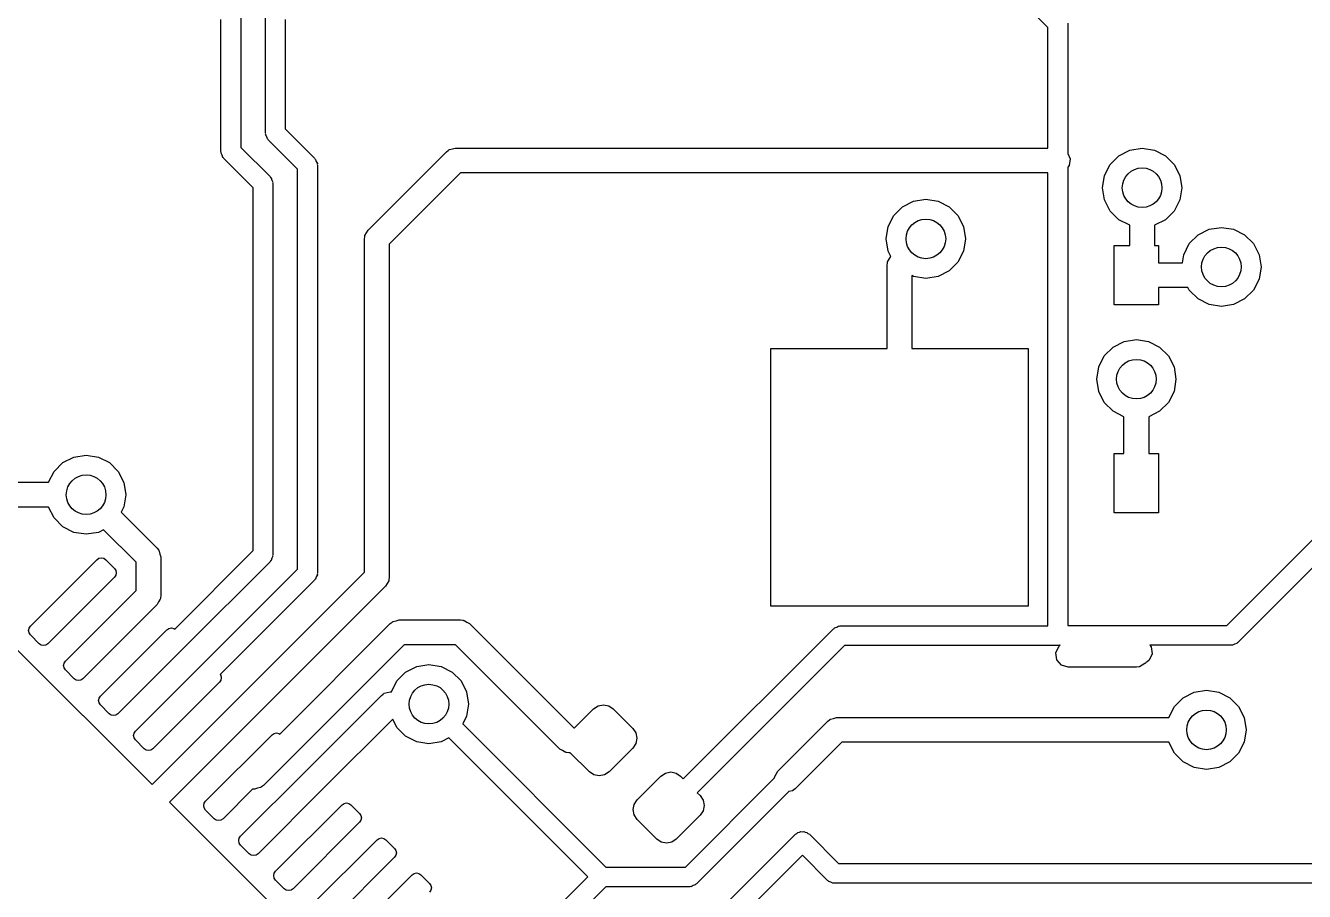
# Model space of a CAD drawing. Extents: x 3.08 to 5.54, y -3.21 to -0.59.
# Drawn here: x 4.383 to 4.891, y -1.319 to -0.975 of the extents above; entities that cross this region are included whole.
import ezdxf

# ---------------------------------------------------------------- set-up
doc = ezdxf.new("R2010")
doc.units = 0
doc.header["$MEASUREMENT"] = 0
doc.layers.add('BLACK', color=7, linetype='CONTINUOUS')

msp = doc.modelspace()

# ---------------------------------------------------------------- linework, layer by layer
at = {"layer": 'BLACK', "linetype": 'CONTINUOUS'}
for p, q in [((4.78935, -0.975625), (4.70472, -0.891001)), ((4.46063, -1.02498), (4.46063, -0.972497)), ((4.4685, -0.970866), (4.4685, -1.02335)), ((4.47835, -1.01764), (4.47835, -0.970866)), ((4.48622, -0.972497), (4.48622, -1.01601)), ((4.78935, -1.0236), (4.78935, -0.975625)), ((4.79722, -0.973994), (4.79722, -1.02577)), ((4.48622, -1.01601), (4.49784, -1.02763)), ((4.47844, -1.01794), (4.47835, -1.01764)), ((4.47839, -1.01826), (4.47844, -1.01794)), ((4.47881, -1.01908), (4.47839, -1.01826)), ((4.4791, -1.01995), (4.47881, -1.01908)), ((4.47936, -1.02014), (4.4791, -1.01995)), ((4.4795, -1.02042), (4.47936, -1.02014)), ((4.49112, -1.03204), (4.4795, -1.02042)), ((4.46073, -1.02528), (4.46063, -1.02498)), ((4.46068, -1.02559), (4.46073, -1.02528)), ((4.4611, -1.02641), (4.46068, -1.02559)), ((4.46138, -1.02729), (4.4611, -1.02641)), ((4.4685, -1.02335), (4.48013, -1.03497)), ((4.51912, -1.05623), (4.5503, -1.02504)), ((4.5503, -1.02504), (4.55101, -1.02452)), ((4.55101, -1.02452), (4.55113, -1.02438)), ((4.55113, -1.02438), (4.55123, -1.02435)), ((4.55123, -1.02435), (4.55144, -1.0242)), ((4.55144, -1.0242), (4.55262, -1.02394)), ((4.55262, -1.02394), (4.55378, -1.0236)), ((4.55378, -1.0236), (4.78935, -1.0236)), ((4.79722, -1.02577), (4.79816, -1.02783)), ((4.81403, -1.03011), (4.81752, -1.02663)), ((4.81752, -1.02663), (4.82191, -1.02439)), ((4.82191, -1.02439), (4.82677, -1.02362)), ((4.82677, -1.02362), (4.83164, -1.02439)), ((4.83164, -1.02439), (4.83603, -1.02663)), ((4.83603, -1.02663), (4.83951, -1.03011)), ((4.46164, -1.02748), (4.46138, -1.02729)), ((4.46178, -1.02776), (4.46164, -1.02748)), ((4.4734, -1.03938), (4.46178, -1.02776)), ((4.49784, -1.02763), (4.49799, -1.02791)), ((4.49799, -1.02791), (4.49824, -1.0281)), ((4.49824, -1.0281), (4.49853, -1.02898)), ((4.49853, -1.02898), (4.49895, -1.0298)), ((4.49895, -1.0298), (4.4989, -1.03011)), ((4.4989, -1.03011), (4.49899, -1.03041)), ((4.49899, -1.03041), (4.49899, -1.19262)), ((4.79776, -1.03057), (4.79722, -1.03119)), ((4.79722, -1.03119), (4.79722, -1.21341)), ((4.79816, -1.02783), (4.79776, -1.03057)), ((4.81179, -1.0345), (4.81403, -1.03011)), ((4.83951, -1.03011), (4.84175, -1.0345)), ((4.48013, -1.03497), (4.48027, -1.03525)), ((4.48027, -1.03525), (4.48053, -1.03544)), ((4.48053, -1.03544), (4.48081, -1.03631)), ((4.48081, -1.03631), (4.48123, -1.03714)), ((4.49112, -1.19099), (4.49112, -1.03204)), ((4.55582, -1.03344), (4.52752, -1.06175)), ((4.78935, -1.03344), (4.55582, -1.03344)), ((4.78935, -1.21356), (4.78935, -1.03344)), ((4.81102, -1.03937), (4.81179, -1.0345)), ((4.84175, -1.0345), (4.84252, -1.03937)), ((4.4734, -1.18365), (4.4734, -1.03938)), ((4.48123, -1.03714), (4.48118, -1.03745)), ((4.48118, -1.03745), (4.48128, -1.03775)), ((4.48128, -1.03775), (4.48128, -1.18528)), ((4.81179, -1.04424), (4.81102, -1.03937)), ((4.84252, -1.03937), (4.84175, -1.04424)), ((4.72807, -1.05045), (4.73155, -1.04697)), ((4.73155, -1.04697), (4.73595, -1.04473)), ((4.73595, -1.04473), (4.74081, -1.04396)), ((4.74081, -1.04396), (4.74568, -1.04473)), ((4.74568, -1.04473), (4.75007, -1.04697)), ((4.75007, -1.04697), (4.75355, -1.05045)), ((4.81403, -1.04863), (4.81179, -1.04424)), ((4.84175, -1.04424), (4.83951, -1.04863)), ((4.72583, -1.05484), (4.72807, -1.05045)), ((4.75355, -1.05045), (4.75579, -1.05484)), ((4.81752, -1.05211), (4.81403, -1.04863)), ((4.82185, -1.05432), (4.81752, -1.05211)), ((4.83603, -1.05211), (4.83169, -1.05432)), ((4.83951, -1.04863), (4.83603, -1.05211)), ((4.51854, -1.05729), (4.51912, -1.05623)), ((4.72506, -1.05971), (4.72583, -1.05484)), ((4.75579, -1.05484), (4.75656, -1.05971)), ((4.82185, -1.06234), (4.82185, -1.05432)), ((4.83169, -1.05432), (4.83169, -1.06234)), ((4.84901, -1.05813), (4.8534, -1.05589)), ((4.8534, -1.05589), (4.85827, -1.05512)), ((4.85827, -1.05512), (4.86313, -1.05589)), ((4.86313, -1.05589), (4.86752, -1.05813)), ((4.51768, -1.05971), (4.5178, -1.05884)), ((4.51768, -1.19227), (4.51768, -1.05971)), ((4.51779, -1.05866), (4.51784, -1.05857)), ((4.5178, -1.05884), (4.51779, -1.05866)), ((4.51784, -1.05857), (4.51788, -1.05831)), ((4.51788, -1.05831), (4.51854, -1.05729)), ((4.52752, -1.06175), (4.52752, -1.19431)), ((4.72583, -1.06458), (4.72506, -1.05971)), ((4.75656, -1.05971), (4.75579, -1.06458)), ((4.84329, -1.066), (4.84553, -1.06161)), ((4.84553, -1.06161), (4.84901, -1.05813)), ((4.86752, -1.05813), (4.87101, -1.06161)), ((4.87101, -1.06161), (4.87324, -1.066)), ((4.7269, -1.06666), (4.72583, -1.06458)), ((4.72625, -1.06779), (4.72683, -1.06673)), ((4.72683, -1.06673), (4.7269, -1.06666)), ((4.75579, -1.06458), (4.75355, -1.06897)), ((4.81561, -1.08596), (4.81561, -1.06234)), ((4.81561, -1.06234), (4.82185, -1.06234)), ((4.83169, -1.06234), (4.83333, -1.06234)), ((4.83333, -1.06234), (4.83333, -1.06923)), ((4.84278, -1.06923), (4.84329, -1.066)), ((4.87324, -1.066), (4.87402, -1.07087)), ((4.72539, -1.07021), (4.72552, -1.06934)), ((4.72539, -1.10335), (4.72539, -1.07021)), ((4.7255, -1.06916), (4.72556, -1.06906)), ((4.72552, -1.06934), (4.7255, -1.06916)), ((4.72556, -1.06906), (4.72559, -1.06881)), ((4.72559, -1.06881), (4.72625, -1.06779)), ((4.75007, -1.07245), (4.74568, -1.07469)), ((4.75355, -1.06897), (4.75007, -1.07245)), ((4.83333, -1.06923), (4.84278, -1.06923)), ((4.87402, -1.07087), (4.87324, -1.07573)), ((4.73595, -1.07469), (4.73523, -1.07433)), ((4.73523, -1.07433), (4.73523, -1.10335)), ((4.74081, -1.07546), (4.73595, -1.07469)), ((4.74568, -1.07469), (4.74081, -1.07546)), ((4.87324, -1.07573), (4.87101, -1.08012)), ((4.84499, -1.07907), (4.83333, -1.07907)), ((4.83333, -1.07907), (4.83333, -1.08596)), ((4.84553, -1.08012), (4.84499, -1.07907)), ((4.84901, -1.08361), (4.84553, -1.08012)), ((4.87101, -1.08012), (4.86752, -1.08361)), ((4.83333, -1.08596), (4.81561, -1.08596)), ((4.8534, -1.08584), (4.84901, -1.08361)), ((4.85827, -1.08661), (4.8534, -1.08584)), ((4.86313, -1.08584), (4.85827, -1.08661)), ((4.86752, -1.08361), (4.86313, -1.08584)), ((4.81173, -1.10623), (4.81522, -1.10274)), ((4.81522, -1.10274), (4.81961, -1.10051)), ((4.81961, -1.10051), (4.82447, -1.09974)), ((4.82447, -1.09974), (4.82934, -1.10051)), ((4.82934, -1.10051), (4.83373, -1.10274)), ((4.83373, -1.10274), (4.83721, -1.10623)), ((4.67913, -1.20571), (4.67913, -1.10335)), ((4.67913, -1.10335), (4.72539, -1.10335)), ((4.73523, -1.10335), (4.78149, -1.10335)), ((4.78149, -1.10335), (4.78149, -1.20571)), ((4.8095, -1.11062), (4.81173, -1.10623)), ((4.83721, -1.10623), (4.83945, -1.11062)), ((4.80872, -1.11549), (4.8095, -1.11062)), ((4.83945, -1.11062), (4.84022, -1.11549)), ((4.8095, -1.12035), (4.80872, -1.11549)), ((4.84022, -1.11549), (4.83945, -1.12035)), ((4.81173, -1.12474), (4.8095, -1.12035)), ((4.83945, -1.12035), (4.83721, -1.12474)), ((4.81522, -1.12823), (4.81173, -1.12474)), ((4.81955, -1.13043), (4.81522, -1.12823)), ((4.83373, -1.12823), (4.82939, -1.13043)), ((4.83721, -1.12474), (4.83373, -1.12823)), ((4.81955, -1.14501), (4.81955, -1.13043)), ((4.82939, -1.13043), (4.82939, -1.14501)), ((4.39431, -1.15216), (4.39779, -1.14868)), ((4.39779, -1.14868), (4.40218, -1.14644)), ((4.40218, -1.14644), (4.40705, -1.14567)), ((4.40705, -1.14567), (4.41191, -1.14644)), ((4.41191, -1.14644), (4.4163, -1.14868)), ((4.4163, -1.14868), (4.41979, -1.15216)), ((4.81561, -1.16863), (4.81561, -1.14501)), ((4.81561, -1.14501), (4.81955, -1.14501)), ((4.82939, -1.14501), (4.83333, -1.14501)), ((4.83333, -1.14501), (4.83333, -1.16863)), ((4.3921, -1.1565), (4.39431, -1.15216)), ((4.41979, -1.15216), (4.42202, -1.15655)), ((4.32775, -1.1565), (4.3921, -1.1565)), ((4.42202, -1.15655), (4.42279, -1.16142)), ((4.42279, -1.16142), (4.42202, -1.16628)), ((4.3921, -1.16634), (4.33182, -1.16634)), ((4.39431, -1.17067), (4.3921, -1.16634)), ((4.42202, -1.16628), (4.42096, -1.16837)), ((4.42096, -1.16837), (4.43527, -1.18269)), ((4.83333, -1.16863), (4.81561, -1.16863)), ((4.39779, -1.17416), (4.39431, -1.17067)), ((4.40218, -1.17639), (4.39779, -1.17416)), ((4.40705, -1.17717), (4.40218, -1.17639)), ((4.41191, -1.17639), (4.40705, -1.17717)), ((4.414, -1.17533), (4.41191, -1.17639)), ((4.42687, -1.1882), (4.414, -1.17533)), ((4.86042, -1.21341), (4.89469, -1.17914)), ((4.43527, -1.18269), (4.4358, -1.18339)), ((4.4358, -1.18339), (4.43594, -1.18351)), ((4.43594, -1.18351), (4.43597, -1.18361)), ((4.43597, -1.18361), (4.43612, -1.18382)), ((4.43612, -1.18382), (4.43637, -1.185)), ((4.44224, -1.21482), (4.4734, -1.18365)), ((4.38489, -1.2137), (4.41134, -1.18726)), ((4.41134, -1.18726), (4.41214, -1.18672)), ((4.41214, -1.18672), (4.41308, -1.18654)), ((4.41308, -1.18654), (4.41402, -1.18672)), ((4.41402, -1.18672), (4.41482, -1.18726)), ((4.41482, -1.18726), (4.4183, -1.19074)), ((4.42687, -1.19956), (4.42687, -1.1882)), ((4.43637, -1.185), (4.43672, -1.18616)), ((4.43672, -1.18616), (4.43672, -1.2016)), ((4.48013, -1.18807), (4.44614, -1.22205)), ((4.48027, -1.18778), (4.48013, -1.18807)), ((4.48053, -1.1876), (4.48027, -1.18778)), ((4.48081, -1.18672), (4.48053, -1.1876)), ((4.48123, -1.1859), (4.48081, -1.18672)), ((4.48128, -1.18528), (4.48118, -1.18558)), ((4.48118, -1.18558), (4.48123, -1.1859)), ((4.90026, -1.1847), (4.86483, -1.22013)), ((4.4183, -1.19422), (4.39185, -1.22066)), ((4.4183, -1.19074), (4.41883, -1.19153)), ((4.41883, -1.19342), (4.4183, -1.19422)), ((4.41883, -1.19153), (4.41902, -1.19248)), ((4.41902, -1.19248), (4.41883, -1.19342)), ((4.4531, -1.22901), (4.49112, -1.19099)), ((4.45379, -1.25616), (4.51768, -1.19227)), ((4.49853, -1.19406), (4.49824, -1.19494)), ((4.49895, -1.19324), (4.49853, -1.19406)), ((4.49899, -1.19262), (4.4989, -1.19292)), ((4.4989, -1.19292), (4.49895, -1.19324)), ((4.52752, -1.19431), (4.52739, -1.19518)), ((4.42526, -1.20118), (4.42687, -1.19956)), ((4.49784, -1.1954), (4.46033, -1.23291)), ((4.52608, -1.19779), (4.46075, -1.26312)), ((4.49799, -1.19512), (4.49784, -1.1954)), ((4.49824, -1.19494), (4.49799, -1.19512)), ((4.52666, -1.19673), (4.52608, -1.19779)), ((4.52732, -1.19571), (4.52666, -1.19673)), ((4.52735, -1.19546), (4.52732, -1.19571)), ((4.5274, -1.19536), (4.52735, -1.19546)), ((4.52739, -1.19518), (4.5274, -1.19536)), ((4.39881, -1.22762), (4.42526, -1.20118)), ((4.42526, -1.20118), (4.42526, -1.20118)), ((4.43586, -1.20401), (4.43527, -1.20508)), ((4.43651, -1.203), (4.43586, -1.20401)), ((4.43655, -1.20274), (4.43651, -1.203)), ((4.4366, -1.20265), (4.43655, -1.20274)), ((4.43672, -1.2016), (4.43659, -1.20247)), ((4.43659, -1.20247), (4.4366, -1.20265)), ((4.43222, -1.20814), (4.40577, -1.23458)), ((4.43527, -1.20508), (4.43222, -1.20814)), ((4.43222, -1.20814), (4.43222, -1.20814)), ((4.78149, -1.20571), (4.67913, -1.20571)), ((4.38417, -1.21544), (4.38436, -1.2145)), ((4.38436, -1.2145), (4.38489, -1.2137)), ((4.43918, -1.2151), (4.43997, -1.21456)), ((4.43997, -1.21456), (4.44092, -1.21437)), ((4.44092, -1.21437), (4.44186, -1.21456)), ((4.44186, -1.21456), (4.44224, -1.21482)), ((4.48401, -1.25659), (4.52794, -1.21266)), ((4.52794, -1.21266), (4.52864, -1.21214)), ((4.52864, -1.21214), (4.52876, -1.212)), ((4.52876, -1.212), (4.52886, -1.21197)), ((4.52886, -1.21197), (4.52907, -1.21182)), ((4.52907, -1.21182), (4.53025, -1.21156)), ((4.53025, -1.21156), (4.53142, -1.21122)), ((4.53142, -1.21122), (4.55591, -1.21122)), ((4.55591, -1.21122), (4.55677, -1.21135)), ((4.55677, -1.21135), (4.55695, -1.21133)), ((4.55695, -1.21133), (4.55705, -1.21139)), ((4.55705, -1.21139), (4.5573, -1.21142)), ((4.5573, -1.21142), (4.55832, -1.21208)), ((4.55832, -1.21208), (4.55939, -1.21266)), ((4.55939, -1.21266), (4.60088, -1.25416)), ((4.64441, -1.27439), (4.70408, -1.21472)), ((4.70408, -1.21472), (4.70436, -1.21457)), ((4.70436, -1.21457), (4.70455, -1.21431)), ((4.70455, -1.21431), (4.70543, -1.21403)), ((4.70543, -1.21403), (4.70625, -1.21361)), ((4.70625, -1.21361), (4.70656, -1.21366)), ((4.70656, -1.21366), (4.70686, -1.21356)), ((4.70686, -1.21356), (4.78935, -1.21356)), ((4.79722, -1.21341), (4.86042, -1.21341)), ((4.38436, -1.21639), (4.38417, -1.21544)), ((4.38489, -1.21718), (4.38436, -1.21639)), ((4.38837, -1.22066), (4.38489, -1.21718)), ((4.41273, -1.24154), (4.43918, -1.2151)), ((4.37828, -1.22171), (4.43326, -1.27669)), ((4.38917, -1.2212), (4.38837, -1.22066)), ((4.39011, -1.22138), (4.38917, -1.2212)), ((4.39105, -1.2212), (4.39011, -1.22138)), ((4.39185, -1.22066), (4.39105, -1.2212)), ((4.44614, -1.22206), (4.41969, -1.2485)), ((4.44614, -1.22205), (4.44614, -1.22206)), ((4.53346, -1.22106), (4.47748, -1.27704)), ((4.55387, -1.22106), (4.53346, -1.22106)), ((4.59536, -1.26256), (4.55387, -1.22106)), ((4.70849, -1.22144), (4.64997, -1.27996)), ((4.79313, -1.22144), (4.70849, -1.22144)), ((4.79247, -1.22431), (4.79363, -1.22177)), ((4.79287, -1.22708), (4.79247, -1.22431)), ((4.79343, -1.22134), (4.79313, -1.22144)), ((4.79375, -1.22139), (4.79343, -1.22134)), ((4.79363, -1.22177), (4.79416, -1.22128)), ((4.79396, -1.22128), (4.79375, -1.22139)), ((4.79416, -1.22128), (4.79396, -1.22128)), ((4.83073, -1.22465), (4.82952, -1.22717)), ((4.86205, -1.22128), (4.82988, -1.22128)), ((4.82988, -1.22128), (4.83038, -1.22188)), ((4.83038, -1.22188), (4.83073, -1.22465)), ((4.86235, -1.22118), (4.86205, -1.22128)), ((4.86267, -1.22123), (4.86235, -1.22118)), ((4.86349, -1.22081), (4.86267, -1.22123)), ((4.86436, -1.22053), (4.86349, -1.22081)), ((4.86455, -1.22027), (4.86436, -1.22053)), ((4.86483, -1.22013), (4.86455, -1.22027)), ((4.39809, -1.22936), (4.39828, -1.22842)), ((4.39828, -1.2303), (4.39809, -1.22936)), ((4.39828, -1.22842), (4.39881, -1.22762)), ((4.42665, -1.25546), (4.4531, -1.22901)), ((4.4531, -1.22901), (4.4531, -1.22901)), ((4.53405, -1.23192), (4.53844, -1.22969)), ((4.53844, -1.22969), (4.54331, -1.22892)), ((4.54331, -1.22892), (4.54817, -1.22969)), ((4.54817, -1.22969), (4.55256, -1.23192)), ((4.7947, -1.22919), (4.79287, -1.22708)), ((4.79738, -1.22998), (4.7947, -1.22919)), ((4.82448, -1.22998), (4.79738, -1.22998)), ((4.82578, -1.2298), (4.82448, -1.22998)), ((4.82788, -1.22851), (4.82578, -1.2298)), ((4.82793, -1.22856), (4.82788, -1.22851)), ((4.82812, -1.22839), (4.82793, -1.22856)), ((4.82829, -1.22819), (4.82812, -1.22839)), ((4.82875, -1.22787), (4.82829, -1.22819)), ((4.82952, -1.22717), (4.82875, -1.22787)), ((4.39881, -1.2311), (4.39828, -1.2303)), ((4.40229, -1.23458), (4.39881, -1.2311)), ((4.40309, -1.23512), (4.40229, -1.23458)), ((4.40403, -1.2353), (4.40309, -1.23512)), ((4.40497, -1.23512), (4.40403, -1.2353)), ((4.40577, -1.23458), (4.40497, -1.23512)), ((4.46033, -1.23291), (4.46059, -1.23329)), ((4.46059, -1.23329), (4.46078, -1.23423)), ((4.46078, -1.23423), (4.46059, -1.23518)), ((4.53057, -1.23541), (4.53405, -1.23192)), ((4.55256, -1.23192), (4.55605, -1.23541)), ((4.46006, -1.23597), (4.43361, -1.26242)), ((4.46059, -1.23518), (4.46006, -1.23597)), ((4.52557, -1.24034), (4.52676, -1.24009)), ((4.52676, -1.24009), (4.52792, -1.23974)), ((4.52792, -1.23974), (4.52836, -1.23974)), ((4.52836, -1.23974), (4.53057, -1.23541)), ((4.55605, -1.23541), (4.55828, -1.2398)), ((4.55828, -1.2398), (4.55906, -1.24467)), ((4.8431, -1.24218), (4.84749, -1.23994)), ((4.84749, -1.23994), (4.85236, -1.23917)), ((4.85236, -1.23917), (4.85723, -1.23994)), ((4.85723, -1.23994), (4.86162, -1.24218)), ((4.41201, -1.24328), (4.4122, -1.24234)), ((4.4122, -1.24422), (4.41201, -1.24328)), ((4.4122, -1.24234), (4.41273, -1.24154)), ((4.41273, -1.24502), (4.4122, -1.24422)), ((4.41621, -1.2485), (4.41273, -1.24502)), ((4.49485, -1.27077), (4.52444, -1.24119)), ((4.52444, -1.24119), (4.52514, -1.24066)), ((4.52514, -1.24066), (4.52526, -1.24052)), ((4.52526, -1.24052), (4.52537, -1.24049)), ((4.52537, -1.24049), (4.52557, -1.24034)), ((4.55906, -1.24467), (4.55828, -1.24953)), ((4.61056, -1.24536), (4.61267, -1.24494)), ((4.61267, -1.24494), (4.61478, -1.24536)), ((4.83962, -1.24566), (4.8431, -1.24218)), ((4.86162, -1.24218), (4.8651, -1.24566)), ((4.41701, -1.24904), (4.41621, -1.2485)), ((4.41795, -1.24922), (4.41701, -1.24904)), ((4.41889, -1.24904), (4.41795, -1.24922)), ((4.41969, -1.2485), (4.41889, -1.24904)), ((4.55828, -1.24953), (4.55675, -1.25254)), ((4.60117, -1.25416), (4.60877, -1.24655)), ((4.60877, -1.24655), (4.61056, -1.24536)), ((4.61478, -1.24536), (4.61657, -1.24655)), ((4.61657, -1.24655), (4.62436, -1.25435)), ((4.70297, -1.2506), (4.70415, -1.25034)), ((4.70415, -1.25034), (4.70532, -1.25)), ((4.70532, -1.25), (4.83741, -1.25)), ((4.83741, -1.25), (4.83962, -1.24566)), ((4.8651, -1.24566), (4.86734, -1.25005)), ((4.86734, -1.25005), (4.86811, -1.25492)), ((4.42612, -1.25626), (4.42665, -1.25546)), ((4.5289, -1.25065), (4.50181, -1.27773)), ((4.53057, -1.25392), (4.5289, -1.25065)), ((4.53405, -1.25741), (4.53057, -1.25392)), ((4.55675, -1.25254), (4.61366, -1.30945)), ((4.60088, -1.25416), (4.60117, -1.25416)), ((4.62436, -1.25435), (4.62556, -1.25613)), ((4.68193, -1.27134), (4.70184, -1.25144)), ((4.70184, -1.25144), (4.70254, -1.25092)), ((4.70254, -1.25092), (4.70266, -1.25078)), ((4.70266, -1.25078), (4.70276, -1.25075)), ((4.70276, -1.25075), (4.70297, -1.2506)), ((4.86811, -1.25492), (4.86734, -1.25979)), ((4.42593, -1.2572), (4.42612, -1.25626)), ((4.42612, -1.25814), (4.42593, -1.2572)), ((4.42665, -1.25894), (4.42612, -1.25814)), ((4.43013, -1.26242), (4.42665, -1.25894)), ((4.43326, -1.27669), (4.45379, -1.25616)), ((4.45449, -1.2833), (4.48093, -1.25685)), ((4.48093, -1.25685), (4.48173, -1.25632)), ((4.48173, -1.25632), (4.48267, -1.25613)), ((4.48267, -1.25613), (4.48362, -1.25632)), ((4.48362, -1.25632), (4.48401, -1.25659)), ((4.53844, -1.25964), (4.53405, -1.25741)), ((4.54331, -1.26041), (4.53844, -1.25964)), ((4.54817, -1.25964), (4.54331, -1.26041)), ((4.55118, -1.25811), (4.54817, -1.25964)), ((4.60646, -1.31339), (4.55118, -1.25811)), ((4.62556, -1.26035), (4.62436, -1.26214)), ((4.62556, -1.25613), (4.62598, -1.25824)), ((4.62598, -1.25824), (4.62556, -1.26035)), ((4.70735, -1.25984), (4.68889, -1.2783)), ((4.83741, -1.25984), (4.70735, -1.25984)), ((4.83962, -1.26418), (4.83741, -1.25984)), ((4.86734, -1.25979), (4.8651, -1.26418)), ((4.43093, -1.26295), (4.43013, -1.26242)), ((4.43187, -1.26314), (4.43093, -1.26295)), ((4.43281, -1.26295), (4.43187, -1.26314)), ((4.43361, -1.26242), (4.43281, -1.26295)), ((4.46075, -1.26312), (4.44022, -1.28365)), ((4.59643, -1.26314), (4.59536, -1.26256)), ((4.59744, -1.2638), (4.59643, -1.26314)), ((4.5977, -1.26383), (4.59744, -1.2638)), ((4.59779, -1.26389), (4.5977, -1.26383)), ((4.59797, -1.26387), (4.59779, -1.26389)), ((4.59884, -1.264), (4.59797, -1.26387)), ((4.5995, -1.264), (4.59884, -1.264)), ((4.6071, -1.27161), (4.5995, -1.264)), ((4.62436, -1.26214), (4.6149, -1.27161)), ((4.8431, -1.26766), (4.83962, -1.26418)), ((4.8651, -1.26418), (4.86162, -1.26766)), ((4.84749, -1.2699), (4.8431, -1.26766)), ((4.85236, -1.27067), (4.84749, -1.2699)), ((4.85723, -1.2699), (4.85236, -1.27067)), ((4.86162, -1.26766), (4.85723, -1.2699)), ((4.46841, -1.29722), (4.49485, -1.27077)), ((4.49485, -1.27077), (4.49485, -1.27077)), ((4.60889, -1.2728), (4.6071, -1.27161)), ((4.611, -1.27322), (4.60889, -1.2728)), ((4.61311, -1.2728), (4.611, -1.27322)), ((4.6149, -1.27161), (4.61311, -1.2728)), ((4.62603, -1.28274), (4.6355, -1.27328)), ((4.6355, -1.27328), (4.63729, -1.27208)), ((4.63729, -1.27208), (4.63939, -1.27166)), ((4.63939, -1.27166), (4.6415, -1.27208)), ((4.6415, -1.27208), (4.64329, -1.27328)), ((4.64329, -1.27328), (4.64441, -1.27439)), ((4.64522, -1.30945), (4.68062, -1.27404)), ((4.68061, -1.27377), (4.68193, -1.27134)), ((4.68062, -1.27404), (4.68061, -1.27377)), ((4.47323, -1.27848), (4.46145, -1.29026)), ((4.474, -1.27848), (4.47323, -1.27848)), ((4.47516, -1.27814), (4.474, -1.27848)), ((4.47635, -1.27788), (4.47516, -1.27814)), ((4.50181, -1.27773), (4.47537, -1.30418)), ((4.47655, -1.27773), (4.47635, -1.27788)), ((4.47666, -1.2777), (4.47655, -1.27773)), ((4.47678, -1.27756), (4.47666, -1.2777)), ((4.47748, -1.27704), (4.47678, -1.27756)), ((4.50181, -1.27773), (4.50181, -1.27773)), ((4.68635, -1.27945), (4.64963, -1.31617)), ((4.64997, -1.27996), (4.65109, -1.28107)), ((4.68776, -1.27915), (4.68635, -1.27945)), ((4.68889, -1.2783), (4.68776, -1.27915)), ((4.44022, -1.28365), (4.52304, -1.36647)), ((4.45377, -1.28504), (4.45395, -1.2841)), ((4.45395, -1.28598), (4.45377, -1.28504)), ((4.45395, -1.2841), (4.45449, -1.2833)), ((4.45449, -1.28678), (4.45395, -1.28598)), ((4.48233, -1.31114), (4.50877, -1.28469)), ((4.50877, -1.28469), (4.50957, -1.28416)), ((4.50957, -1.28416), (4.51051, -1.28397)), ((4.51051, -1.28397), (4.51145, -1.28416)), ((4.51145, -1.28416), (4.51225, -1.28469)), ((4.51225, -1.28469), (4.51573, -1.28817)), ((4.62442, -1.28664), (4.62484, -1.28453)), ((4.62484, -1.28453), (4.62603, -1.28274)), ((4.65109, -1.28107), (4.65228, -1.28286)), ((4.65228, -1.28286), (4.6527, -1.28497)), ((4.6527, -1.28497), (4.65228, -1.28708)), ((4.45797, -1.29026), (4.45449, -1.28678)), ((4.45877, -1.29079), (4.45797, -1.29026)), ((4.45971, -1.29098), (4.45877, -1.29079)), ((4.46065, -1.29079), (4.45971, -1.29098)), ((4.46145, -1.29026), (4.46065, -1.29079)), ((4.51573, -1.28817), (4.51627, -1.28897)), ((4.51627, -1.29085), (4.51573, -1.29165)), ((4.51627, -1.28897), (4.51645, -1.28991)), ((4.51645, -1.28991), (4.51627, -1.29085)), ((4.62484, -1.28875), (4.62442, -1.28664)), ((4.62603, -1.29054), (4.62484, -1.28875)), ((4.63383, -1.29833), (4.62603, -1.29054)), ((4.65109, -1.28887), (4.64162, -1.29833)), ((4.65228, -1.28708), (4.65109, -1.28887)), ((4.51573, -1.29165), (4.48929, -1.3181)), ((4.68895, -1.29643), (4.6895, -1.29615)), ((4.6895, -1.29615), (4.68994, -1.2957)), ((4.68994, -1.2957), (4.69056, -1.29561)), ((4.69056, -1.29561), (4.69112, -1.29532)), ((4.69112, -1.29532), (4.69173, -1.29542)), ((4.69173, -1.29542), (4.69235, -1.29532)), ((4.69235, -1.29532), (4.6929, -1.29561)), ((4.6929, -1.29561), (4.69352, -1.2957)), ((4.69352, -1.2957), (4.69396, -1.29615)), ((4.69396, -1.29615), (4.69452, -1.29643)), ((4.46769, -1.29896), (4.46787, -1.29802)), ((4.46787, -1.2999), (4.46769, -1.29896)), ((4.46787, -1.29802), (4.46841, -1.29722)), ((4.46841, -1.3007), (4.46787, -1.2999)), ((4.47189, -1.30418), (4.46841, -1.3007)), ((4.49625, -1.32506), (4.52269, -1.29861)), ((4.52269, -1.29861), (4.52349, -1.29808)), ((4.52349, -1.29808), (4.52443, -1.29789)), ((4.52443, -1.29789), (4.52537, -1.29808)), ((4.52537, -1.29808), (4.52617, -1.29861)), ((4.52617, -1.29861), (4.52965, -1.30209)), ((4.63562, -1.29953), (4.63383, -1.29833)), ((4.63772, -1.29995), (4.63562, -1.29953)), ((4.63983, -1.29953), (4.63772, -1.29995)), ((4.64162, -1.29833), (4.63983, -1.29953)), ((4.64436, -1.34102), (4.68895, -1.29643)), ((4.69452, -1.29643), (4.70614, -1.30805)), ((4.47269, -1.30471), (4.47189, -1.30418)), ((4.47363, -1.3049), (4.47269, -1.30471)), ((4.47457, -1.30471), (4.47363, -1.3049)), ((4.47537, -1.30418), (4.47457, -1.30471)), ((4.52965, -1.30557), (4.50321, -1.33202)), ((4.52965, -1.30209), (4.53019, -1.30289)), ((4.53019, -1.30477), (4.52965, -1.30557)), ((4.53019, -1.30289), (4.53037, -1.30383)), ((4.53037, -1.30383), (4.53019, -1.30477)), ((4.69173, -1.30478), (4.6498, -1.34671)), ((4.70172, -1.31477), (4.69173, -1.30478)), ((4.48179, -1.31194), (4.48233, -1.31114)), ((4.61366, -1.30945), (4.64522, -1.30945)), ((4.70614, -1.30805), (4.95414, -1.30805)), ((4.48161, -1.31288), (4.48179, -1.31194)), ((4.48179, -1.31382), (4.48161, -1.31288)), ((4.48233, -1.31462), (4.48179, -1.31382)), ((4.48581, -1.3181), (4.48233, -1.31462)), ((4.51017, -1.33898), (4.53661, -1.31253)), ((4.53661, -1.31253), (4.53741, -1.312)), ((4.53741, -1.312), (4.53835, -1.31181)), ((4.53835, -1.31181), (4.53929, -1.312)), ((4.53929, -1.312), (4.54009, -1.31253)), ((4.54009, -1.31253), (4.54357, -1.31601)), ((4.54357, -1.31601), (4.54411, -1.31681)), ((4.59015, -1.32969), (4.60646, -1.31339)), ((4.64935, -1.31631), (4.64916, -1.31657)), ((4.64963, -1.31617), (4.64935, -1.31631)), ((4.70201, -1.31492), (4.70172, -1.31477)), ((4.70219, -1.31517), (4.70201, -1.31492)), ((4.70307, -1.31546), (4.70219, -1.31517)), ((4.70389, -1.31588), (4.70307, -1.31546)), ((4.70421, -1.31583), (4.70389, -1.31588)), ((4.70451, -1.31593), (4.70421, -1.31583)), ((4.95251, -1.31593), (4.70451, -1.31593)), ((4.4866, -1.31863), (4.48581, -1.3181)), ((4.48755, -1.31882), (4.4866, -1.31863)), ((4.48849, -1.31863), (4.48755, -1.31882)), ((4.48929, -1.3181), (4.48849, -1.31863)), ((4.54411, -1.31869), (4.54357, -1.31949)), ((4.54411, -1.31681), (4.54429, -1.31775)), ((4.54429, -1.31775), (4.54411, -1.31869)), ((4.61366, -1.31732), (4.59687, -1.33411)), ((4.64685, -1.31732), (4.61366, -1.31732)), ((4.64715, -1.31722), (4.64685, -1.31732)), ((4.64747, -1.31727), (4.64715, -1.31722)), ((4.64829, -1.31686), (4.64747, -1.31727)), ((4.64916, -1.31657), (4.64829, -1.31686))]:
    msp.add_line(p, q, dxfattribs=at)
at = {"layer": 'BLACK'}
for centre in [(4.82677, -1.03937), (4.74081, -1.05971), (4.85827, -1.07087), (4.82447, -1.11549), (4.40705, -1.16142), (4.54331, -1.24467), (4.85236, -1.25492)]:
    msp.add_circle(centre, 0.007874, dxfattribs=at)

doc.saveas('drawing.dxf')
